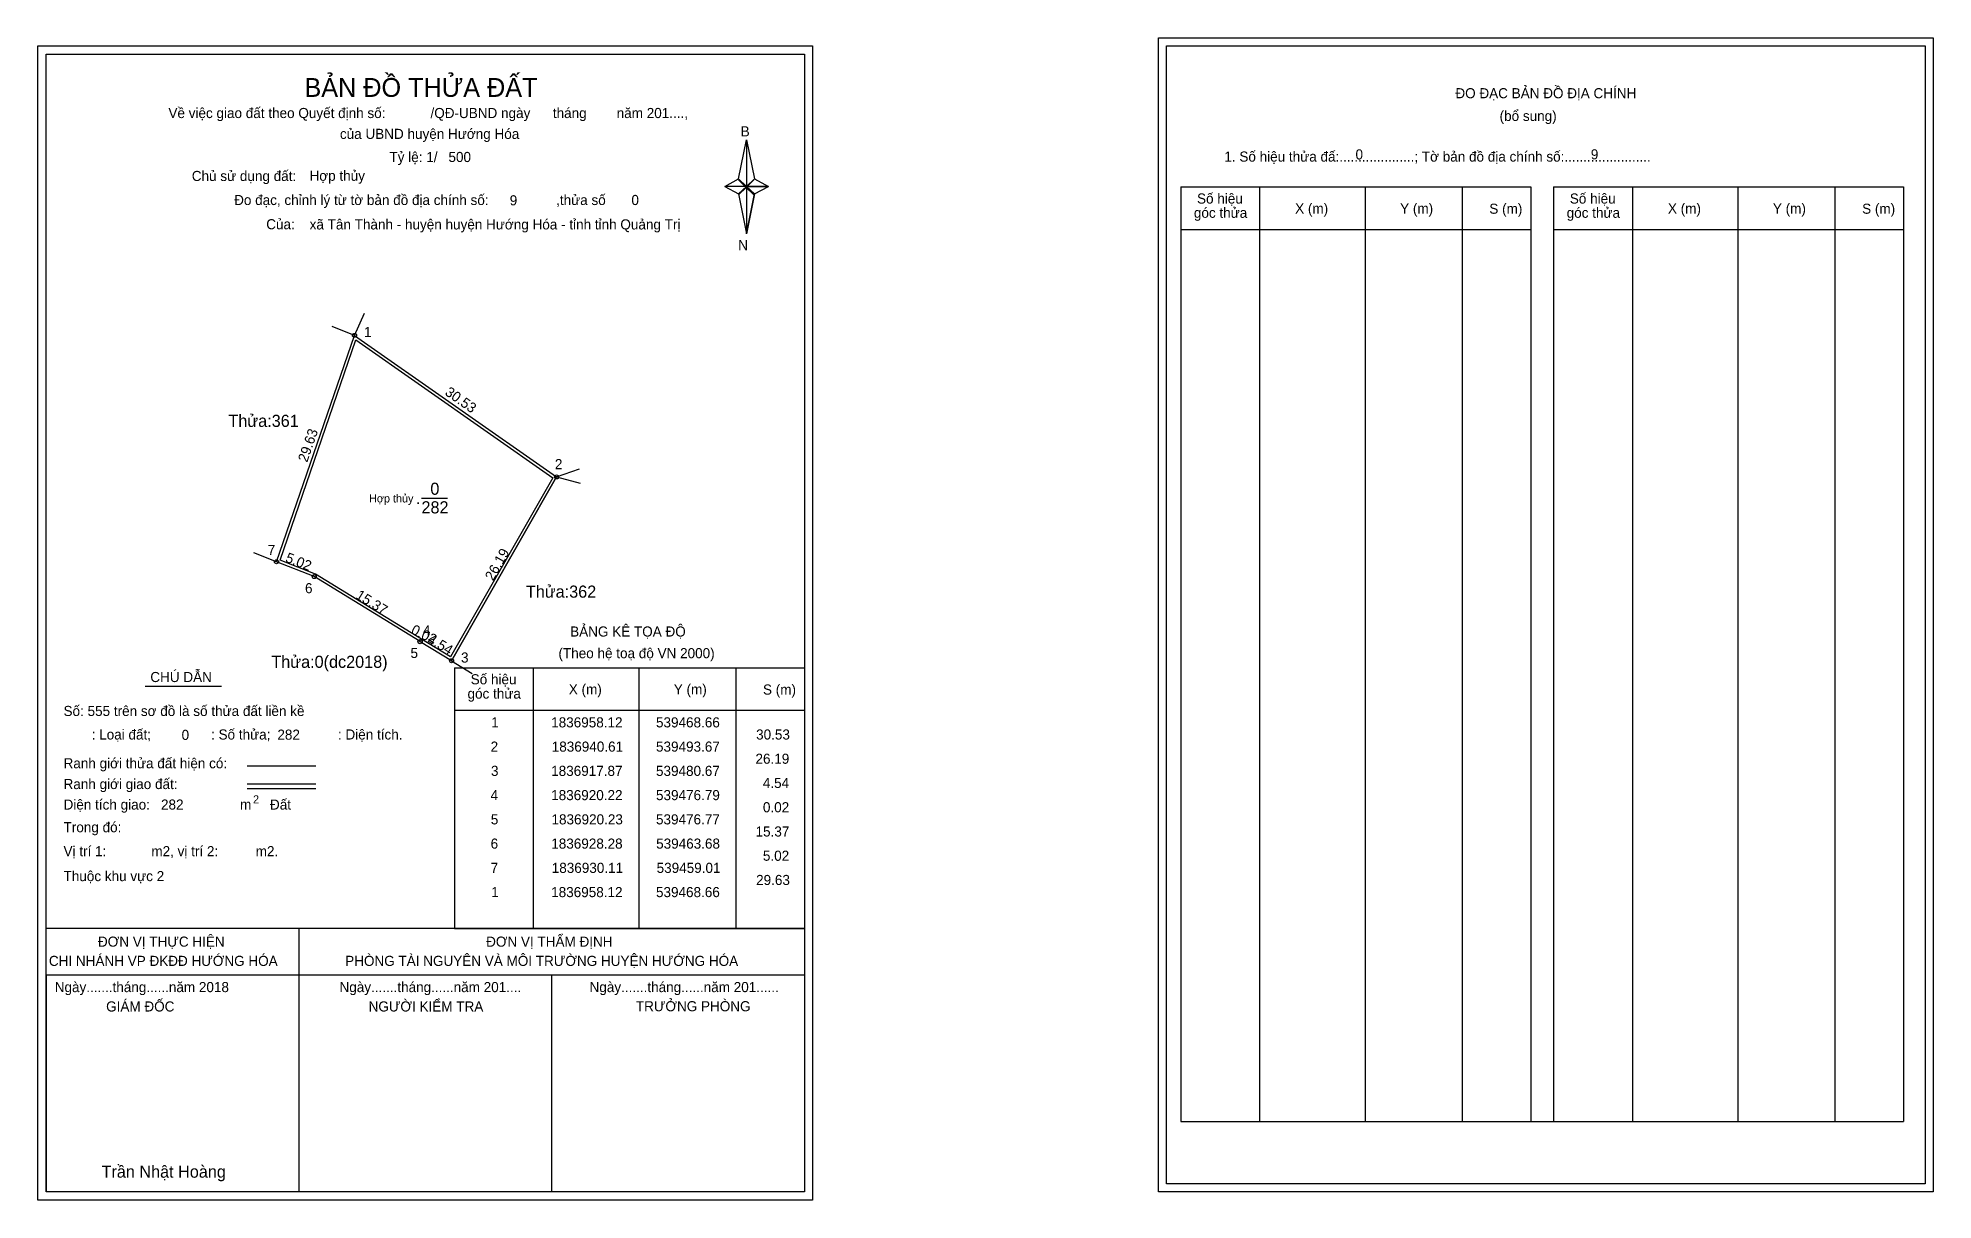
# Model space of a CAD drawing. Extents: x 539429 to 539664, y 1836851 to 1836995.
import ezdxf

# ---------------------------------------------------------------- set-up
doc = ezdxf.new("R2010")
doc.units = 0
for name, color, linetype in [('Level 1', 7, 'Continuous'), ('Level 10', 7, 'Continuous'), ('Level 11', 7, 'Continuous'), ('Level 13', 7, 'Continuous'), ('Level 27', 7, 'Continuous'), ('Level 28', 7, 'Continuous'), ('Level 3', 7, 'Continuous'), ('Level 36', 7, 'Continuous'), ('Level 49', 7, 'Continuous'), ('Level 5', 7, 'Continuous'), ('Level 53', 7, 'Continuous'), ('Level 55', 7, 'Continuous'), ('Level 6', 7, 'Continuous'), ('Level 63', 7, 'Continuous'), ('Level 9', 7, 'Continuous')]:
    doc.layers.add(name, color=color, linetype=linetype)

msp = doc.modelspace()

# ---------------------------------------------------------------- linework, layer by layer
at = {"layer": 'Level 1'}
for p, q in [((539430.49, 1836992.93), (539430.49, 1836992.93)), ((539569.15, 1836993.93), (539569.15, 1836993.93)), ((539516.2, 1836977.49), (539517.18, 1836982.31)), ((539517.18, 1836982.31), (539517.18, 1836976.54)), ((539517.18, 1836982.31), (539518.17, 1836977.49)), ((539514.48, 1836976.54), (539516.2, 1836977.49)), ((539516.2, 1836977.49), (539517.18, 1836976.54)), ((539517.11, 1836976.43), (539516.2, 1836977.38)), ((539517.18, 1836976.54), (539516.2, 1836975.62)), ((539517.11, 1836976.43), (539516.2, 1836975.51)), ((539516.2, 1836975.51), (539517.11, 1836976.43)), ((539516.2, 1836975.62), (539517.18, 1836970.69)), ((539518.09, 1836977.38), (539517.11, 1836976.43)), ((539517.11, 1836976.43), (539518.09, 1836977.38)), ((539518.09, 1836975.51), (539517.11, 1836976.43)), ((539518.17, 1836977.49), (539517.18, 1836976.54)), ((539517.18, 1836976.54), (539517.18, 1836970.69)), ((539517.18, 1836976.54), (539519.89, 1836976.54)), ((539517.18, 1836976.54), (539518.17, 1836975.62)), ((539518.17, 1836975.62), (539517.18, 1836970.69)), ((539518.17, 1836975.62), (539519.89, 1836976.54)), ((539570.92, 1836976.5), (539614.22, 1836976.5)), ((539580.71, 1836860.87), (539580.71, 1836976.5)), ((539593.75, 1836860.87), (539593.75, 1836976.5)), ((539605.73, 1836976.5), (539605.73, 1836860.87)), ((539614.22, 1836976.5), (539614.22, 1836860.87)), ((539617.04, 1836976.5), (539660.35, 1836976.5)), ((539626.84, 1836860.87), (539626.84, 1836976.5)), ((539639.88, 1836860.87), (539639.88, 1836976.5)), ((539651.86, 1836976.5), (539651.86, 1836860.87)), ((539660.35, 1836976.5), (539660.35, 1836860.87)), ((539570.92, 1836971.24), (539614.22, 1836971.24)), ((539617.04, 1836971.24), (539660.35, 1836971.24)), ((539481.04, 1836917.01), (539524.34, 1836917.01)), ((539490.83, 1836884.75), (539490.83, 1836917.01)), ((539503.87, 1836884.75), (539503.87, 1836917.01)), ((539515.85, 1836917.01), (539515.85, 1836884.75)), ((539481.04, 1836911.75), (539524.34, 1836911.75)), ((539455.38, 1836904.86), (539463.89, 1836904.86)), ((539455.38, 1836902.63), (539463.89, 1836902.63)), ((539455.38, 1836902.08), (539463.89, 1836902.08)), ((539483.9, 1836884.75), (539430.49, 1836884.75)), ((539524.34, 1836884.75), (539471.92, 1836884.75)), ((539481.04, 1836884.75), (539524.34, 1836884.75)), ((539524.34, 1836878.98), (539430.49, 1836878.98)), ((539430.49, 1836852.14), (539430.49, 1836878.98)), ((539570.92, 1836860.87), (539660.35, 1836860.87)), ((539524.34, 1836852.14), (539524.34, 1836852.14)), ((539663, 1836853.14), (539663, 1836853.14))]:
    msp.add_line(p, q, dxfattribs=at)
for points in [[(539516.2, 1836977.49), (539517.18, 1836982.31), (539517.18, 1836976.54)], [(539514.48, 1836976.54), (539516.2, 1836975.62), (539517.18, 1836976.54)], [(539517.18, 1836976.54), (539518.17, 1836977.49), (539519.89, 1836976.54)], [(539517.18, 1836976.54), (539517.18, 1836970.69), (539518.17, 1836975.62)]]:
    msp.add_lwpolyline(points, close=True, dxfattribs=at)
at = {"layer": 'Level 10'}
for p, q in [((539480.67, 1836917.87), (539493.67, 1836940.61)), ((539476.77, 1836920.23), (539476.79, 1836920.22))]:
    msp.add_line(p, q, dxfattribs=at)
for points in [[(539493.67, 1836940.61), (539480.67, 1836917.87), (539476.79, 1836920.22), (539476.77, 1836920.23), (539463.68, 1836928.28), (539459.01, 1836930.11), (539468.66, 1836958.12)], [(539493.21, 1836940.51), (539480.54, 1836918.36), (539476.96, 1836920.53), (539476.94, 1836920.54), (539463.84, 1836928.59), (539459.45, 1836930.31), (539468.84, 1836957.57)]]:
    msp.add_lwpolyline(points, close=True, dxfattribs=at)
at = {"layer": 'Level 11'}
for centre in [(539468.66, 1836958.12), (539493.67, 1836940.61), (539493.67, 1836940.61), (539459.01, 1836930.11), (539463.68, 1836928.28), (539476.77, 1836920.23), (539476.79, 1836920.22), (539480.67, 1836917.87)]:
    msp.add_circle(centre, 0.25, dxfattribs=at)
at = {"layer": 'Level 27'}
for p, q in [((539468.66, 1836958.12), (539465.88, 1836959.24)), ((539468.66, 1836958.12), (539469.89, 1836960.86)), ((539493.67, 1836940.61), (539496.5, 1836941.61)), ((539493.67, 1836940.61), (539496.57, 1836939.84)), ((539459.01, 1836930.11), (539456.22, 1836931.21)), ((539480.67, 1836917.87), (539483.23, 1836916.3))]:
    msp.add_line(p, q, dxfattribs=at)
at = {"layer": 'Level 3'}
for p, q in [((539570.92, 1836976.5), (539570.92, 1836860.87)), ((539617.04, 1836976.5), (539617.04, 1836860.87)), ((539481.04, 1836917.01), (539481.04, 1836884.75))]:
    msp.add_line(p, q, dxfattribs=at)
at = {"layer": 'Level 5'}
for p, q in [((539442.75, 1836914.74), (539452.22, 1836914.74)), ((539461.77, 1836884.75), (539461.77, 1836852.14)), ((539430.49, 1836878.98), (539430.49, 1836852.14)), ((539430.49, 1836878.98), (539430.49, 1836852.14)), ((539493.05, 1836878.98), (539493.05, 1836852.14))]:
    msp.add_line(p, q, dxfattribs=at)
at = {"layer": 'Level 63'}
for points in [[(539568.15, 1836994.93), (539664, 1836994.93), (539664, 1836852.14), (539568.15, 1836852.14)], [(539429.49, 1836993.93), (539525.34, 1836993.93), (539525.34, 1836851.14), (539429.49, 1836851.14)], [(539430.49, 1836992.93), (539524.34, 1836992.93), (539524.34, 1836852.14), (539430.49, 1836852.14)], [(539569.15, 1836993.93), (539663, 1836993.93), (539663, 1836853.14), (539569.15, 1836853.14)]]:
    msp.add_lwpolyline(points, close=True, dxfattribs=at)
at = {"layer": 'Level 9'}
msp.add_line((539476.95, 1836938), (539480.18, 1836938), dxfattribs=at)

# ---------------------------------------------------------------- texts
at = {"layer": 'Level 1'}
for s, height, p in [('BẢN ĐỒ THỬA ĐẤT', 2.3328, (539462.47, 1836987.63)), ('ĐO ĐẠC BẢN ĐỒ ĐỊA CHÍNH', 1.25, (539604.89, 1836987.46)), ('Về việc giao đất theo Quyết định số:            /QĐ-UBND ngày      tháng        năm 201....,      ', 1.25, (539445.64, 1836985.01)), ('(bổ sung)', 1.25, (539610.36, 1836984.65)), ('của UBND huyện Hướng Hóa', 1.25, (539466.86, 1836982.43)), ('B', 1.25, (539516.45, 1836982.74)), ('1. Số hiệu thửa đấ:....................; Tờ bản đồ địa chính số:.......................', 1.25, (539576.3, 1836979.62)), ('Chủ sử dụng đất:', 1.25, (539448.53, 1836977.22)), ('Đo đạc, chỉnh lý từ tờ bản đồ địa chính số:                  ,thửa số                 ', 1.25, (539453.77, 1836974.25)), ('Số hiệu', 1.25, (539572.92, 1836974.43)), ('Số hiệu', 1.25, (539619.05, 1836974.43)), ('góc thửa', 1.25, (539572.53, 1836972.67)), ('X (m)', 1.25, (539585.06, 1836973.2)), ('Y (m)', 1.25, (539598.05, 1836973.2)), ('S (m)', 1.25, (539609.09, 1836973.17)), ('góc thửa', 1.25, (539618.66, 1836972.67)), ('X (m)', 1.25, (539631.19, 1836973.2)), ('Y (m)', 1.25, (539644.18, 1836973.2)), ('S (m)', 1.25, (539655.22, 1836973.17)), ('Của:', 1.25, (539457.74, 1836971.25)), ('N', 1.25, (539516.15, 1836968.66)), ('BẢNG KÊ TỌA ĐỘ', 1.25, (539495.35, 1836920.86)), ('(Theo hệ toạ độ VN 2000)', 1.25, (539493.9, 1836918.18)), ('CHÚ DẪN', 1.25, (539443.4, 1836915.23)), ('góc thửa', 1.25, (539482.65, 1836913.18)), ('Số hiệu', 1.25, (539483.04, 1836914.95)), ('X (m)', 1.25, (539495.18, 1836913.71)), ('Y (m)', 1.25, (539508.17, 1836913.71)), ('S (m)', 1.25, (539519.21, 1836913.68)), ('Số: 555 trên sơ đồ là số thửa đất liền kề', 1.25, (539432.66, 1836911.03)), (': Loại đất;                : Số thửa;                  : Diện tích.', 1.25, (539436.14, 1836908.12)), ('Ranh giới thửa đất hiện có:', 1.25, (539432.66, 1836904.56)), ('Ranh giới giao đất:', 1.25, (539432.66, 1836901.99)), ('Diện tích giao:                                Đất ', 1.25, (539432.66, 1836899.45)), ('m', 1.25, (539454.5, 1836899.46)), ('2', 1, (539456.11, 1836900.22)), ('Trong đó: ', 1.25, (539432.66, 1836896.65)), ('Vị trí 1:            m2, vị trí 2:          m2.', 1.25, (539432.66, 1836893.68)), ('Thuộc khu vực 2', 1.25, (539432.66, 1836890.6)), ('ĐƠN VỊ THỰC HIỆN', 1.25, (539436.92, 1836882.49)), ('ĐƠN VỊ THẨM ĐỊNH', 1.25, (539484.95, 1836882.49)), ('CHI NHÁNH VP ĐKĐĐ HƯỚNG HÓA', 1.25, (539430.85, 1836880.11)), ('PHÒNG TÀI NGUYÊN VÀ MÔI TRƯỜNG HUYỆN HƯỚNG HÓA', 1.25, (539467.51, 1836880.11)), ('Ngày.......tháng......năm 2018', 1.25, (539431.57, 1836876.87)), ('Ngày.......tháng......năm 201....', 1.25, (539466.81, 1836876.87)), ('Ngày.......tháng......năm 201......', 1.25, (539497.75, 1836876.87)), ('GIÁM ĐỐC', 1.25, (539437.93, 1836874.47)), ('NGƯỜI KIỂM TRA', 1.25, (539470.41, 1836874.47)), ('TRƯỞNG PHÒNG', 1.25, (539503.48, 1836874.5)), ('Trần Nhật Hoàng', 1.5, (539437.36, 1836853.91))]:
    msp.add_text(s, height=height, dxfattribs=at).set_placement(p)
at = {"layer": 'Level 11'}
msp.add_text('Tỷ lệ: 1/', height=1.25, dxfattribs=at).set_placement((539472.99, 1836979.56))
at = {"layer": 'Level 13'}
for s, p in [('0', (539478.05, 1836938.4)), ('.', (539476.25, 1836937.25)), ('282', (539476.95, 1836936.1))]:
    msp.add_text(s, height=1.5, dxfattribs=at).set_placement(p)
at = {"layer": 'Level 28'}
msp.add_text('Hợp thủy', height=1, dxfattribs=at).set_placement((539470.47, 1836937.45))
at = {"layer": 'Level 36'}
for s, p in [('Thửa:361', (539453.06, 1836946.8)), ('Thửa:362', (539489.87, 1836925.67)), ('Thửa:0(dc2018)', (539458.37, 1836916.99))]:
    msp.add_text(s, height=1.5, dxfattribs=at).set_placement(p)
at = {"layer": 'Level 49'}
for s, rotation, p in [('30.53', 325.0034, (539479.76, 1836950.84)), ('29.63', 70.9902, (539462.81, 1836942.35)), ('5.02', 338.6016, (539460.02, 1836930.14)), ('26.19', 60.2443, (539485.81, 1836927.67)), ('15.37', 328.4096, (539468.7, 1836925.66)), ('0.02', 333.4349, (539475.55, 1836921.29)), ('4.54', 328.798, (539477.58, 1836920.21))]:
    msp.add_text(s, height=1.25, rotation=rotation, dxfattribs=at).set_placement(p)
at = {"layer": 'Level 53'}
for s, p in [('1', (539485.58, 1836909.62)), ('1836958.12', (539493, 1836909.62)), ('539468.66', (539505.97, 1836909.62)), ('2', (539485.51, 1836906.62)), ('1836940.61', (539493.07, 1836906.62)), ('539493.67', (539505.97, 1836906.62)), ('30.53', (539518.36, 1836908.12)), ('26.19', (539518.28, 1836905.12)), ('3', (539485.55, 1836903.62)), ('1836917.87', (539493, 1836903.62)), ('539480.67', (539505.97, 1836903.62)), ('4.54', (539519.19, 1836902.12)), ('4', (539485.5, 1836900.62)), ('1836920.22', (539493, 1836900.62)), ('539476.79', (539505.97, 1836900.62)), ('0.02', (539519.2, 1836899.12)), ('5', (539485.53, 1836897.62)), ('1836920.23', (539493.04, 1836897.62)), ('539476.77', (539505.97, 1836897.62)), ('6', (539485.51, 1836894.62)), ('1836928.28', (539493.01, 1836894.62)), ('539463.68', (539505.99, 1836894.62)), ('15.37', (539518.29, 1836896.12)), ('5.02', (539519.2, 1836893.12)), ('7', (539485.51, 1836891.62)), ('1836930.11', (539493.07, 1836891.62)), ('539459.01', (539506.05, 1836891.62)), ('29.63', (539518.36, 1836890.12)), ('1', (539485.58, 1836888.62)), ('1836958.12', (539493, 1836888.62)), ('539468.66', (539505.97, 1836888.62))]:
    msp.add_text(s, height=1.25, dxfattribs=at).set_placement(p)
at = {"layer": 'Level 55'}
for s, height, p in [('361', 0.055, (539468.6, 1836958.06)), ('361', 0.055, (539468.6, 1836958.06)), ('1', 0.2, (539468.6, 1836958.12)), ('362', 0.055, (539493.61, 1836940.55)), ('2', 0.2, (539493.6, 1836940.61)), ('7', 0.2, (539458.94, 1836930.11)), ('361', 0.055, (539458.95, 1836930.05)), ('361', 0.055, (539458.95, 1836930.05)), ('0', 0.055, (539458.99, 1836930.05)), ('0', 0.055, (539458.99, 1836930.05)), ('6', 0.2, (539463.61, 1836928.28)), ('0', 0.055, (539463.66, 1836928.23)), ('0', 0.055, (539463.66, 1836928.23)), ('5', 0.2, (539476.71, 1836920.23)), ('4', 0.2, (539476.72, 1836920.22)), ('0', 0.055, (539476.75, 1836920.18)), ('0', 0.055, (539476.75, 1836920.18)), ('0', 0.055, (539476.77, 1836920.17)), ('0', 0.055, (539476.77, 1836920.17)), ('362', 0.055, (539480.61, 1836917.81)), ('3', 0.2, (539480.61, 1836917.87)), ('0', 0.055, (539480.65, 1836917.81)), ('0', 0.055, (539480.65, 1836917.81))]:
    msp.add_text(s, height=height, dxfattribs=at).set_placement(p)
at = {"layer": 'Level 6'}
for s, p in [('500', (539480.29, 1836979.57)), ('0', (539592.53, 1836979.89)), ('9', (539621.65, 1836979.9)), ('Hợp thủy', (539463.1, 1836977.25)), ('9', (539487.87, 1836974.21)), ('0', (539502.93, 1836974.25)), ('xã Tân Thành - huyện huyện Hướng Hóa - tỉnh tỉnh Quảng Trị', (539463.11, 1836971.23)), ('0', (539447.27, 1836908.07)), ('282', (539459.12, 1836908.1)), ('282', (539444.72, 1836899.45))]:
    msp.add_text(s, height=1.25, dxfattribs=at).set_placement(p)
at = {"layer": 'Level 9'}
for s, p in [('1', (539469.85, 1836957.92)), ('2', (539493.46, 1836941.57)), ('7', (539457.92, 1836930.94)), ('6', (539462.54, 1836926.22)), ('4', (539477.13, 1836921)), ('5', (539475.59, 1836918.21)), ('3', (539481.84, 1836917.64))]:
    msp.add_text(s, height=1.25, dxfattribs=at).set_placement(p)

doc.saveas('drawing.dxf')
